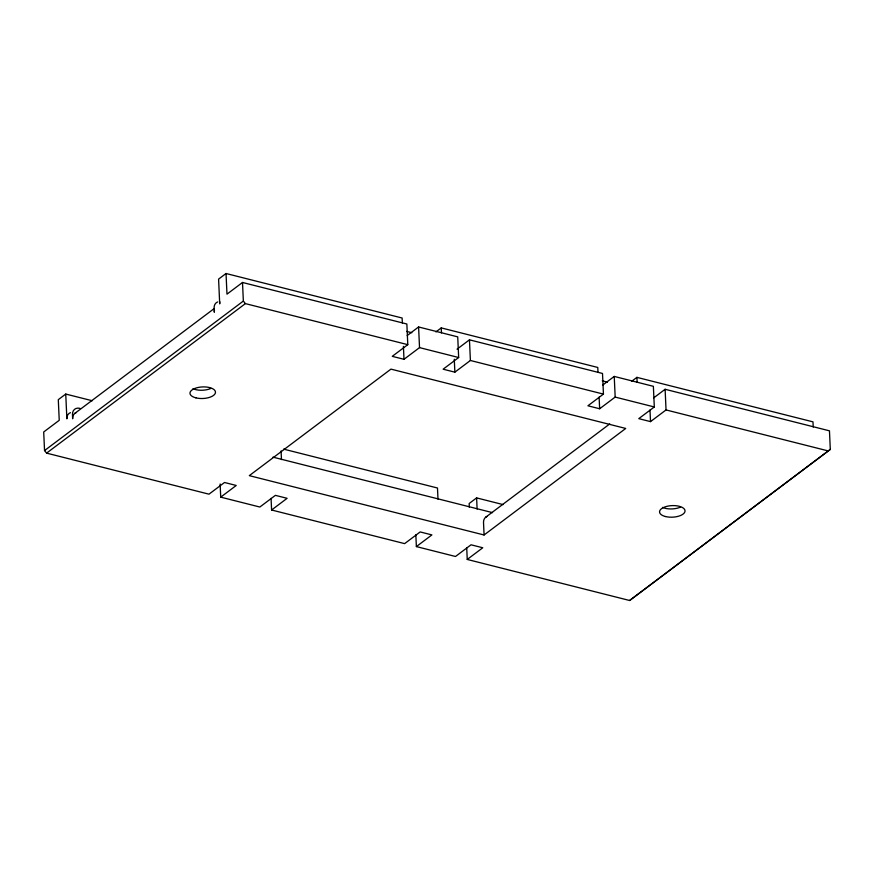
<?xml version="1.0" encoding="UTF-8"?>
<svg xmlns="http://www.w3.org/2000/svg" width="874" height="874" viewBox="0 0 874 874"><rect width="100%" height="100%" fill="white"/><g stroke="black" fill="none" stroke-linecap="round" stroke-linejoin="round"><path stroke-width="1.31" d="M466.716 547.834L467.24 559.447L629.63 600.493L830.3 449.411L829.459 430.827L665.114 389.291L653.719 397.856M629.63 600.493L830.3 449.411M92.229 400.74L65.747 394.054L58.296 399.658L59.235 420.307L43.7 431.985L44.541 450.569L46.595 453.125L208.984 494.171L224.52 482.492L236.253 485.463L220.718 497.142L220.128 483.999M402.346 322.965L402.127 318.016L226.038 273.507L218.587 279.112L219.702 303.89A9.275 6.883 53.1 0 1 219.877 301.814M407.197 335.54L418.591 326.974L457.725 336.872L458.664 357.521L419.531 347.623L403.996 359.301L392.262 356.341L407.787 344.662L406.858 324.014L242.502 282.477L226.978 294.156L226.038 273.507M74.683 413.489L214.152 308.598M44.541 450.569L243.354 301.049L242.502 282.477M46.595 453.125L245.397 303.617L407.787 344.662M435.929 331.912L441.25 327.903L597.772 367.462L598.002 372.422M457.036 349.185L469.458 339.833L602.503 373.46L603.442 394.108L587.907 405.787L599.651 408.759L615.176 397.08L654.309 406.967L653.37 386.319L614.236 376.432L602.852 384.997M458.664 357.521L443.129 369.199L454.862 372.16L470.398 360.481L603.442 394.108M271.06 498.388L271.596 510.001L287.12 498.311L275.386 495.35L259.851 507.029L220.718 497.142M503.096 504.593L476.614 497.896L469.163 503.511L469.327 507.226M631.574 381.359L636.906 377.36L812.984 421.858L813.224 427.025M415.838 534.768L416.374 546.589L431.909 534.91L420.165 531.938L404.629 543.628L271.596 510.001M485.54 517.342L609.757 423.923M484.076 534.986L625.729 428.457L390.951 369.123L249.298 475.642L484.076 534.986L483.519 522.597A9.275 6.883 53.1 0 1 487.102 516.436M654.309 406.967L638.774 418.646L650.518 421.618L666.043 409.939L828.432 450.984M467.24 559.447L482.776 547.769L471.031 544.797L455.507 556.487L416.374 546.589M406.596 331.388L411.818 332.71M602.252 380.846L607.463 382.156M283.591 449.116L437.481 488.009L437.994 499.163M272.994 457.146L492.521 512.634M243.354 301.049L245.397 303.617M665.114 389.291L666.043 409.939M649.994 410.004L650.518 421.618M636.906 377.36L637.124 382.309M614.236 376.432L615.176 397.08M599.116 397.146L599.651 408.759M469.458 339.833L470.398 360.481M476.614 497.896L477.117 509.05M454.283 359.258L454.862 372.16M441.25 327.903L441.479 332.863M418.591 326.974L419.531 347.623M403.417 346.399L403.996 359.301M281.078 450.929L281.472 459.593M65.747 394.054L66.872 418.832A9.275 6.883 53.1 0 1 70.466 412.659M79.916 408.344A9.275 6.883 53.1 0 0 72.466 414.626L72.651 418.755A9.275 6.883 53.1 0 1 76.246 412.594M214.469 310.15A9.275 6.883 53.1 0 0 214.305 312.226L214.119 308.096A9.275 6.883 53.1 0 1 217.702 301.934M210.984 388.406A12.76 5.79 -2.6 0 1 192.979 388.712M680.551 507.095A12.76 5.79 -2.6 0 1 662.536 507.401M195.907 397.856A12.76 5.79 -2.6 0 0 215.474 392.492A12.76 5.79 -2.6 0 0 196.836 387.783A12.76 5.79 -2.6 0 0 195.907 397.856M665.464 516.534A12.76 5.79 -2.6 0 0 685.03 511.181A12.76 5.79 -2.6 0 0 666.392 506.472A12.76 5.79 -2.6 0 0 665.464 516.534"/></g></svg>
